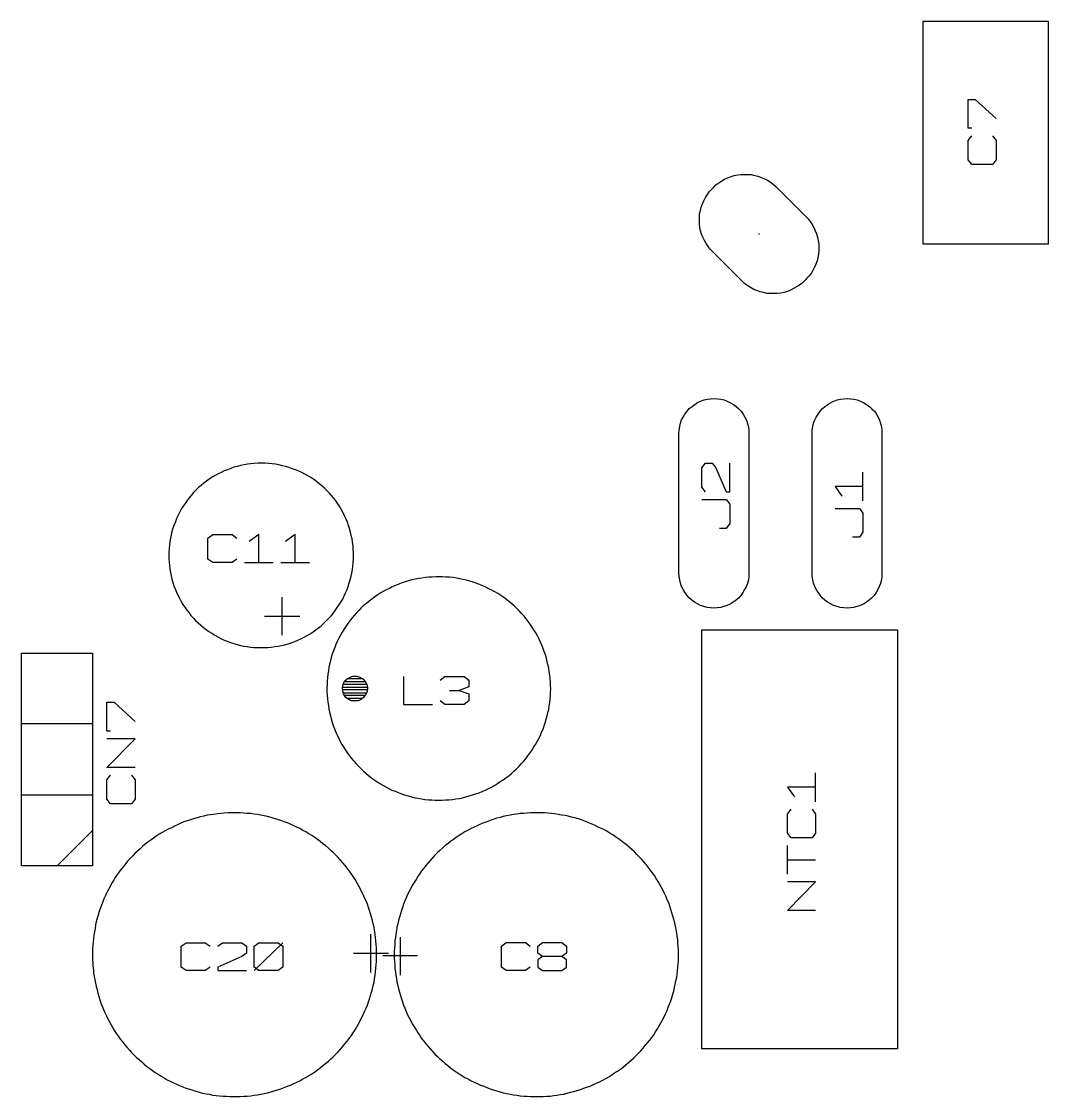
# Model space of a CAD drawing. Extents: x -93 to 502, y -337 to 504.
# Drawn here: x 273.1 to 377, y 83.5 to 192.4 of the extents above; entities that cross this region are included whole.
import ezdxf

# ---------------------------------------------------------------- set-up
doc = ezdxf.new("R2010")
doc.units = 0
doc.layers.add('1', color=1, linetype='CONTINUOUS')

msp = doc.modelspace()

# ---------------------------------------------------------------- linework, layer by layer
at = {"layer": '1'}
for p, q in [((377, 192.4), (364.28, 192.4)), ((364.28, 192.4), (364.28, 169.9)), ((377, 169.9), (377, 192.4)), ((368.88, 181.6), (368.88, 184.5)), ((368.88, 184.5), (369.58, 184.5)), ((369.58, 184.5), (371.7, 182.58)), ((369.23, 181.6), (368.88, 181.6)), ((368.88, 180.35), (369.23, 180.83)), ((371.35, 180.83), (371.7, 180.35)), ((368.88, 178.4), (368.88, 180.35)), ((371.7, 180.35), (371.7, 178.4)), ((369.23, 177.93), (368.88, 178.4)), ((371.35, 177.93), (369.23, 177.93)), ((371.7, 178.4), (371.35, 177.93)), ((343.93, 176.25), (344.23, 176.42)), ((344.23, 176.42), (344.53, 176.57)), ((344.53, 176.57), (344.88, 176.7)), ((344.88, 176.7), (345.2, 176.8)), ((345.2, 176.8), (345.55, 176.87)), ((345.55, 176.87), (345.88, 176.92)), ((345.88, 176.92), (346.23, 176.92)), ((346.23, 176.92), (346.58, 176.92)), ((346.58, 176.92), (346.93, 176.9)), ((346.93, 176.9), (347.28, 176.82)), ((347.28, 176.82), (347.6, 176.75)), ((347.6, 176.75), (347.95, 176.62)), ((347.95, 176.62), (348.25, 176.48)), ((348.25, 176.48), (348.58, 176.33)), ((342.68, 175.15), (342.9, 175.4)), ((342.9, 175.4), (343, 175.5)), ((343, 175.5), (343.1, 175.6)), ((343.1, 175.6), (343.35, 175.85)), ((343.35, 175.85), (343.63, 176.05)), ((343.63, 176.05), (343.93, 176.25)), ((348.58, 176.33), (348.85, 176.15)), ((348.85, 176.15), (349.15, 175.93)), ((349.15, 175.93), (349.4, 175.7)), ((349.4, 175.7), (349.5, 175.6)), ((349.5, 175.6), (350.83, 174.27)), ((341.98, 173.95), (342.13, 174.25)), ((342.13, 174.25), (342.28, 174.57)), ((342.28, 174.57), (342.48, 174.87)), ((342.48, 174.87), (342.68, 175.15)), ((350.83, 174.27), (352.43, 172.67)), ((341.7, 172.92), (341.78, 173.27)), ((341.78, 173.27), (341.85, 173.6)), ((341.85, 173.6), (341.98, 173.95)), ((341.68, 172.57), (341.7, 172.92)), ((341.68, 172.22), (341.68, 172.57)), ((341.68, 171.87), (341.68, 172.22)), ((352.43, 172.67), (352.68, 172.42)), ((352.68, 172.42), (352.9, 172.15)), ((352.9, 172.15), (353.08, 171.85)), ((341.73, 171.55), (341.68, 171.87)), ((341.8, 171.2), (341.73, 171.55)), ((341.9, 170.87), (341.8, 171.2)), ((347.73, 170.9), (347.7, 170.9)), ((347.7, 170.9), (347.7, 170.88)), ((347.73, 170.88), (347.73, 170.9)), ((353.08, 171.85), (353.25, 171.55)), ((353.25, 171.55), (353.4, 171.22)), ((353.4, 171.22), (353.53, 170.9)), ((353.53, 170.9), (353.63, 170.57)), ((342.03, 170.55), (341.9, 170.87)), ((342.18, 170.22), (342.03, 170.55)), ((342.35, 169.92), (342.18, 170.22)), ((342.55, 169.62), (342.35, 169.92)), ((347.7, 170.88), (347.73, 170.88)), ((353.63, 170.57), (353.7, 170.22)), ((353.7, 170.22), (353.75, 169.87)), ((353.75, 169.87), (353.75, 169.55)), ((364.28, 169.9), (377, 169.9)), ((342.75, 169.35), (342.55, 169.62)), ((343, 169.1), (342.75, 169.35)), ((345.93, 166.17), (343, 169.1)), ((353.73, 168.85), (353.65, 168.5)), ((353.75, 169.2), (353.73, 168.85)), ((353.75, 169.55), (353.75, 169.2)), ((353.45, 167.82), (353.33, 167.52)), ((353.58, 168.15), (353.45, 167.82)), ((353.65, 168.5), (353.58, 168.15)), ((352.75, 166.62), (352.53, 166.37)), ((352.98, 166.9), (352.75, 166.62)), ((353.15, 167.2), (352.98, 166.9)), ((353.33, 167.52), (353.15, 167.2)), ((346.03, 166.07), (345.93, 166.17)), ((346.28, 165.85), (346.03, 166.07)), ((346.58, 165.62), (346.28, 165.85)), ((346.85, 165.45), (346.58, 165.62)), ((351.5, 165.52), (351.2, 165.35)), ((351.8, 165.7), (351.5, 165.52)), ((352.08, 165.92), (351.8, 165.7)), ((352.33, 166.17), (352.08, 165.92)), ((352.43, 166.27), (352.33, 166.17)), ((352.53, 166.37), (352.43, 166.27)), ((347.18, 165.27), (346.85, 165.45)), ((347.5, 165.15), (347.18, 165.27)), ((347.83, 165.02), (347.5, 165.15)), ((348.15, 164.95), (347.83, 165.02)), ((348.5, 164.87), (348.15, 164.95)), ((348.85, 164.85), (348.5, 164.87)), ((349.2, 164.85), (348.85, 164.85)), ((349.55, 164.85), (349.2, 164.85)), ((349.9, 164.9), (349.55, 164.85)), ((350.23, 164.97), (349.9, 164.9)), ((350.58, 165.07), (350.23, 164.97)), ((350.9, 165.2), (350.58, 165.07)), ((351.2, 165.35), (350.9, 165.2)), ((340.93, 153.43), (341.2, 153.63)), ((341.2, 153.63), (341.5, 153.83)), ((341.5, 153.83), (341.8, 153.95)), ((341.8, 153.95), (342.15, 154.08)), ((342.15, 154.08), (342.48, 154.15)), ((342.48, 154.15), (342.83, 154.2)), ((342.83, 154.2), (343.15, 154.23)), ((343.15, 154.23), (343.5, 154.2)), ((343.5, 154.2), (343.85, 154.15)), ((343.85, 154.15), (344.18, 154.08)), ((344.18, 154.08), (344.5, 153.95)), ((344.5, 153.95), (344.83, 153.8)), ((344.83, 153.8), (345.13, 153.63)), ((345.13, 153.63), (345.4, 153.4)), ((354.38, 153.43), (354.68, 153.63)), ((354.68, 153.63), (354.98, 153.83)), ((354.98, 153.83), (355.28, 153.95)), ((355.28, 153.95), (355.63, 154.08)), ((355.63, 154.08), (355.95, 154.15)), ((355.95, 154.15), (356.3, 154.2)), ((356.3, 154.2), (356.63, 154.23)), ((356.63, 154.23), (356.98, 154.2)), ((356.98, 154.2), (357.33, 154.15)), ((357.33, 154.15), (357.65, 154.08)), ((357.65, 154.08), (357.98, 153.95)), ((357.98, 153.95), (358.3, 153.8)), ((358.3, 153.8), (358.6, 153.63)), ((358.6, 153.63), (358.88, 153.4)), ((340.03, 152.35), (340.2, 152.65)), ((340.2, 152.65), (340.43, 152.95)), ((340.43, 152.95), (340.65, 153.2)), ((340.65, 153.2), (340.93, 153.43)), ((345.4, 153.4), (345.65, 153.18)), ((345.65, 153.18), (345.9, 152.93)), ((345.9, 152.93), (346.1, 152.63)), ((346.1, 152.63), (346.28, 152.33)), ((353.5, 152.35), (353.68, 152.65)), ((353.68, 152.65), (353.9, 152.95)), ((353.9, 152.95), (354.13, 153.2)), ((354.13, 153.2), (354.38, 153.43)), ((358.88, 153.4), (359.13, 153.18)), ((359.13, 153.18), (359.38, 152.93)), ((359.38, 152.93), (359.58, 152.63)), ((359.58, 152.63), (359.75, 152.33)), ((339.63, 151.03), (339.68, 151.38)), ((339.68, 151.38), (339.75, 151.73)), ((339.75, 151.73), (339.88, 152.05)), ((339.88, 152.05), (340.03, 152.35)), ((346.28, 152.33), (346.43, 152.03)), ((346.43, 152.03), (346.53, 151.7)), ((346.53, 151.7), (346.63, 151.35)), ((346.63, 151.35), (346.68, 151)), ((353.1, 151.03), (353.15, 151.38)), ((353.15, 151.38), (353.23, 151.73)), ((353.23, 151.73), (353.35, 152.05)), ((353.35, 152.05), (353.5, 152.35)), ((359.75, 152.33), (359.9, 152.03)), ((359.9, 152.03), (360, 151.7)), ((360, 151.7), (360.1, 151.35)), ((360.1, 151.35), (360.15, 151)), ((339.6, 150.68), (339.63, 151.03)), ((339.6, 136.55), (339.6, 150.68)), ((346.68, 151), (346.68, 150.68)), ((346.68, 150.68), (346.68, 143.32)), ((353.08, 150.68), (353.1, 151.03)), ((353.08, 136.55), (353.08, 150.68)), ((360.15, 151), (360.15, 150.68)), ((360.15, 150.68), (360.15, 143.33)), ((293.93, 147.02), (293.6, 146.9)), ((294.25, 147.15), (293.93, 147.02)), ((294.58, 147.27), (294.25, 147.15)), ((294.93, 147.35), (294.58, 147.27)), ((295.25, 147.45), (294.93, 147.35)), ((295.6, 147.52), (295.25, 147.45)), ((295.95, 147.57), (295.6, 147.52)), ((296.3, 147.62), (295.95, 147.57)), ((296.63, 147.65), (296.3, 147.62)), ((296.98, 147.67), (296.63, 147.65)), ((297.33, 147.67), (296.98, 147.67)), ((297.4, 147.67), (297.33, 147.67)), ((297.75, 147.67), (297.4, 147.67)), ((298.1, 147.65), (297.75, 147.67)), ((298.45, 147.62), (298.1, 147.65)), ((298.78, 147.57), (298.45, 147.62)), ((299.13, 147.5), (298.78, 147.57)), ((299.48, 147.42), (299.13, 147.5)), ((299.8, 147.35), (299.48, 147.42)), ((300.15, 147.25), (299.8, 147.35)), ((300.48, 147.12), (300.15, 147.25)), ((300.8, 147), (300.48, 147.12)), ((301.13, 146.87), (300.8, 147)), ((341.93, 147.2), (342.28, 147.68)), ((341.93, 145.25), (341.93, 147.2)), ((342.28, 147.68), (342.98, 147.68)), ((342.98, 147.68), (343.33, 147.2)), ((343.33, 147.2), (344.4, 144.77)), ((344.75, 144.77), (344.75, 147.67)), ((292.08, 146.05), (291.8, 145.85)), ((292.38, 146.25), (292.08, 146.05)), ((292.68, 146.42), (292.38, 146.25)), ((292.98, 146.6), (292.68, 146.42)), ((293.28, 146.75), (292.98, 146.6)), ((293.6, 146.9), (293.28, 146.75)), ((301.43, 146.72), (301.13, 146.87)), ((301.75, 146.57), (301.43, 146.72)), ((302.05, 146.4), (301.75, 146.57)), ((302.35, 146.22), (302.05, 146.4)), ((302.65, 146.02), (302.35, 146.22)), ((302.93, 145.82), (302.65, 146.02)), ((358.23, 143.88), (358.23, 146.77)), ((290.73, 144.95), (290.5, 144.7)), ((290.98, 145.2), (290.73, 144.95)), ((291.25, 145.42), (290.98, 145.2)), ((291.53, 145.65), (291.25, 145.42)), ((291.8, 145.85), (291.53, 145.65)), ((303.2, 145.6), (302.93, 145.82)), ((303.48, 145.37), (303.2, 145.6)), ((303.73, 145.15), (303.48, 145.37)), ((303.98, 144.9), (303.73, 145.15)), ((304.23, 144.65), (303.98, 144.9)), ((342.28, 144.77), (341.93, 145.25)), ((358.23, 145.32), (355.4, 145.32)), ((355.4, 145.32), (356.1, 144.35)), ((289.83, 143.9), (289.63, 143.6)), ((290.03, 144.17), (289.83, 143.9)), ((290.25, 144.42), (290.03, 144.17)), ((290.5, 144.7), (290.25, 144.42)), ((304.45, 144.4), (304.23, 144.65)), ((304.68, 144.12), (304.45, 144.4)), ((304.88, 143.85), (304.68, 144.12)), ((305.08, 143.55), (304.88, 143.85)), ((341.93, 144), (344.4, 144)), ((344.4, 144.77), (344.75, 144.77)), ((344.4, 144), (344.75, 143.52)), ((289.08, 142.7), (288.93, 142.4)), ((289.25, 143.02), (289.08, 142.7)), ((289.43, 143.32), (289.25, 143.02)), ((289.63, 143.6), (289.43, 143.32)), ((305.28, 143.27), (305.08, 143.55)), ((305.45, 142.97), (305.28, 143.27)), ((305.63, 142.65), (305.45, 142.97)), ((305.78, 142.35), (305.63, 142.65)), ((344.75, 143.52), (344.75, 141.57)), ((346.68, 143.32), (346.68, 136.55)), ((355.4, 143.1), (357.88, 143.1)), ((357.88, 143.1), (358.23, 142.62)), ((358.23, 142.62), (358.23, 140.68)), ((360.15, 143.33), (360.15, 136.55)), ((288.65, 141.75), (288.53, 141.42)), ((288.78, 142.07), (288.65, 141.75)), ((288.93, 142.4), (288.78, 142.07)), ((305.93, 142.02), (305.78, 142.35)), ((306.05, 141.7), (305.93, 142.02)), ((306.18, 141.37), (306.05, 141.7)), ((344.75, 141.57), (344.4, 141.07)), ((288.23, 140.42), (288.15, 140.07)), ((288.3, 140.77), (288.23, 140.42)), ((288.4, 141.1), (288.3, 140.77)), ((288.53, 141.42), (288.4, 141.1)), ((291.95, 140.1), (292.45, 140.45)), ((292.45, 140.45), (294.38, 140.45)), ((294.38, 140.45), (294.88, 140.1)), ((297.1, 140.45), (296.13, 139.75)), ((297.1, 137.62), (297.1, 140.45)), ((300.78, 140.45), (299.8, 139.75)), ((300.78, 137.62), (300.78, 140.45)), ((306.28, 141.05), (306.18, 141.37)), ((306.38, 140.7), (306.28, 141.05)), ((306.45, 140.37), (306.38, 140.7)), ((344.4, 141.07), (343.7, 141.07)), ((358.23, 140.68), (357.88, 140.2)), ((288.05, 139.4), (288.03, 139.05)), ((288.1, 139.75), (288.05, 139.4)), ((288.15, 140.07), (288.1, 139.75)), ((291.95, 137.97), (291.95, 140.1)), ((306.53, 140.02), (306.45, 140.37)), ((306.58, 139.67), (306.53, 140.02)), ((306.63, 139.32), (306.58, 139.67)), ((357.88, 140.2), (357.18, 140.2)), ((288.03, 139.05), (288, 138.7)), ((288, 138.7), (288, 138.35)), ((288, 138.35), (288, 138)), ((306.65, 139), (306.63, 139.32)), ((306.68, 138.65), (306.65, 139)), ((306.68, 138.3), (306.68, 138.65)), ((306.68, 137.95), (306.68, 138.3)), ((288, 138), (288.03, 137.65)), ((288.03, 137.65), (288.05, 137.3)), ((288.05, 137.3), (288.1, 136.95)), ((292.45, 137.62), (291.95, 137.97)), ((294.38, 137.62), (292.45, 137.62)), ((294.88, 137.97), (294.38, 137.62)), ((295.63, 137.62), (298.55, 137.62)), ((299.33, 137.62), (302.23, 137.62)), ((306.58, 136.9), (306.6, 137.25)), ((306.6, 137.25), (306.65, 137.6)), ((306.65, 137.6), (306.68, 137.95)), ((288.1, 136.95), (288.15, 136.62)), ((288.15, 136.62), (288.23, 136.27)), ((288.23, 136.27), (288.3, 135.92)), ((306.35, 135.87), (306.43, 136.22)), ((306.43, 136.22), (306.5, 136.55)), ((306.5, 136.55), (306.58, 136.9)), ((313.95, 136.1), (313.6, 136.05)), ((314.3, 136.12), (313.95, 136.1)), ((314.65, 136.15), (314.3, 136.12)), ((315, 136.17), (314.65, 136.15)), ((315.33, 136.17), (315, 136.17)), ((315.68, 136.17), (315.33, 136.17)), ((316.03, 136.15), (315.68, 136.17)), ((316.38, 136.12), (316.03, 136.15)), ((316.73, 136.1), (316.38, 136.12)), ((317.08, 136.05), (316.73, 136.1)), ((339.63, 136.23), (339.6, 136.55)), ((339.68, 135.88), (339.63, 136.23)), ((346.68, 136.2), (346.63, 135.85)), ((346.68, 136.55), (346.68, 136.2)), ((353.1, 136.23), (353.08, 136.55)), ((353.15, 135.88), (353.1, 136.23)), ((360.15, 136.2), (360.1, 135.85)), ((360.15, 136.55), (360.15, 136.2)), ((288.3, 135.92), (288.4, 135.6)), ((288.4, 135.6), (288.5, 135.27)), ((288.5, 135.27), (288.63, 134.95)), ((306.03, 134.87), (306.13, 135.2)), ((306.13, 135.2), (306.25, 135.55)), ((306.25, 135.55), (306.35, 135.87)), ((310.3, 135), (309.98, 134.85)), ((310.6, 135.15), (310.3, 135)), ((310.93, 135.3), (310.6, 135.15)), ((311.25, 135.42), (310.93, 135.3)), ((311.58, 135.55), (311.25, 135.42)), ((311.9, 135.65), (311.58, 135.55)), ((312.25, 135.75), (311.9, 135.65)), ((312.58, 135.85), (312.25, 135.75)), ((312.93, 135.92), (312.58, 135.85)), ((313.25, 136), (312.93, 135.92)), ((313.6, 136.05), (313.25, 136)), ((317.43, 135.97), (317.08, 136.05)), ((317.75, 135.9), (317.43, 135.97)), ((318.1, 135.82), (317.75, 135.9)), ((318.43, 135.72), (318.1, 135.82)), ((318.78, 135.62), (318.43, 135.72)), ((319.1, 135.52), (318.78, 135.62)), ((319.43, 135.4), (319.1, 135.52)), ((319.75, 135.27), (319.43, 135.4)), ((320.05, 135.12), (319.75, 135.27)), ((320.38, 134.97), (320.05, 135.12)), ((339.75, 135.52), (339.68, 135.88)), ((339.88, 135.2), (339.75, 135.52)), ((340.03, 134.9), (339.88, 135.2)), ((346.4, 135.17), (346.25, 134.87)), ((346.53, 135.5), (346.4, 135.17)), ((346.63, 135.85), (346.53, 135.5)), ((353.23, 135.53), (353.15, 135.88)), ((353.35, 135.2), (353.23, 135.53)), ((353.5, 134.9), (353.35, 135.2)), ((359.88, 135.18), (359.73, 134.88)), ((360, 135.5), (359.88, 135.18)), ((360.1, 135.85), (360, 135.5)), ((288.63, 134.95), (288.75, 134.62)), ((288.75, 134.62), (288.9, 134.3)), ((288.9, 134.3), (289.08, 134)), ((289.08, 134), (289.23, 133.67)), ((299.45, 130.25), (299.45, 134.12)), ((305.4, 133.62), (305.58, 133.92)), ((305.58, 133.92), (305.73, 134.25)), ((305.73, 134.25), (305.88, 134.55)), ((305.88, 134.55), (306.03, 134.87)), ((308.53, 133.92), (308.25, 133.7)), ((308.8, 134.12), (308.53, 133.92)), ((309.08, 134.32), (308.8, 134.12)), ((309.38, 134.5), (309.08, 134.32)), ((309.68, 134.67), (309.38, 134.5)), ((309.98, 134.85), (309.68, 134.67)), ((320.68, 134.82), (320.38, 134.97)), ((320.98, 134.65), (320.68, 134.82)), ((321.28, 134.47), (320.98, 134.65)), ((321.58, 134.27), (321.28, 134.47)), ((321.88, 134.07), (321.58, 134.27)), ((322.15, 133.87), (321.88, 134.07)), ((340.2, 134.6), (340.03, 134.9)), ((340.4, 134.3), (340.2, 134.6)), ((340.63, 134.05), (340.4, 134.3)), ((340.9, 133.82), (340.63, 134.05)), ((345.63, 134.02), (345.38, 133.8)), ((345.88, 134.27), (345.63, 134.02)), ((346.08, 134.57), (345.88, 134.27)), ((346.25, 134.87), (346.08, 134.57)), ((353.68, 134.6), (353.5, 134.9)), ((353.88, 134.3), (353.68, 134.6)), ((354.1, 134.05), (353.88, 134.3)), ((354.38, 133.82), (354.1, 134.05)), ((359.1, 134.02), (358.85, 133.8)), ((359.35, 134.27), (359.1, 134.02)), ((359.55, 134.57), (359.35, 134.27)), ((359.73, 134.88), (359.55, 134.57)), ((289.23, 133.67), (289.4, 133.37)), ((289.4, 133.37), (289.6, 133.1)), ((289.6, 133.1), (289.8, 132.8)), ((289.8, 132.8), (290.03, 132.52)), ((304.83, 132.75), (305.03, 133.05)), ((305.03, 133.05), (305.23, 133.32)), ((305.23, 133.32), (305.4, 133.62)), ((307.45, 133.02), (307.2, 132.77)), ((307.7, 133.25), (307.45, 133.02)), ((307.98, 133.47), (307.7, 133.25)), ((308.25, 133.7), (307.98, 133.47)), ((322.43, 133.65), (322.15, 133.87)), ((322.68, 133.42), (322.43, 133.65)), ((322.95, 133.2), (322.68, 133.42)), ((323.2, 132.97), (322.95, 133.2)), ((323.45, 132.72), (323.2, 132.97)), ((341.18, 133.6), (340.9, 133.82)), ((341.48, 133.42), (341.18, 133.6)), ((341.78, 133.27), (341.48, 133.42)), ((342.13, 133.15), (341.78, 133.27)), ((342.45, 133.07), (342.13, 133.15)), ((342.8, 133.02), (342.45, 133.07)), ((343.15, 133), (342.8, 133.02)), ((343.48, 133.02), (343.15, 133)), ((343.83, 133.07), (343.48, 133.02)), ((344.15, 133.15), (343.83, 133.07)), ((344.48, 133.27), (344.15, 133.15)), ((344.8, 133.4), (344.48, 133.27)), ((345.1, 133.6), (344.8, 133.4)), ((345.38, 133.8), (345.1, 133.6)), ((354.65, 133.6), (354.38, 133.82)), ((354.95, 133.42), (354.65, 133.6)), ((355.25, 133.27), (354.95, 133.42)), ((355.6, 133.15), (355.25, 133.27)), ((355.93, 133.07), (355.6, 133.15)), ((356.28, 133.02), (355.93, 133.07)), ((356.63, 133), (356.28, 133.02)), ((356.95, 133.02), (356.63, 133)), ((357.28, 133.07), (356.95, 133.02)), ((357.63, 133.15), (357.28, 133.07)), ((357.95, 133.27), (357.63, 133.15)), ((358.28, 133.4), (357.95, 133.27)), ((358.58, 133.6), (358.28, 133.4)), ((358.85, 133.8), (358.58, 133.6)), ((290.03, 132.52), (290.23, 132.25)), ((290.23, 132.25), (290.48, 132)), ((290.48, 132), (290.7, 131.75)), ((290.7, 131.75), (290.95, 131.5)), ((297.68, 132.2), (301.23, 132.2)), ((303.9, 131.7), (304.15, 131.95)), ((304.15, 131.95), (304.4, 132.22)), ((304.4, 132.22), (304.6, 132.47)), ((304.6, 132.47), (304.83, 132.75)), ((306.3, 131.72), (306.1, 131.45)), ((306.5, 132), (306.3, 131.72)), ((306.73, 132.25), (306.5, 132)), ((306.98, 132.52), (306.73, 132.25)), ((307.2, 132.77), (306.98, 132.52)), ((323.68, 132.47), (323.45, 132.72)), ((323.93, 132.2), (323.68, 132.47)), ((324.13, 131.92), (323.93, 132.2)), ((324.35, 131.65), (324.13, 131.92)), ((290.95, 131.5), (291.23, 131.27)), ((291.23, 131.27), (291.5, 131.05)), ((291.5, 131.05), (291.78, 130.82)), ((291.78, 130.82), (292.05, 130.62)), ((292.05, 130.62), (292.35, 130.45)), ((302.58, 130.6), (302.85, 130.8)), ((302.85, 130.8), (303.13, 131)), ((303.13, 131), (303.4, 131.22)), ((303.4, 131.22), (303.65, 131.45)), ((303.65, 131.45), (303.9, 131.7)), ((305.7, 130.85), (305.53, 130.55)), ((305.9, 131.15), (305.7, 130.85)), ((306.1, 131.45), (305.9, 131.15)), ((324.55, 131.37), (324.35, 131.65)), ((324.75, 131.07), (324.55, 131.37)), ((324.93, 130.8), (324.75, 131.07)), ((325.13, 130.5), (324.93, 130.8)), ((341.93, 88.38), (341.93, 130.8)), ((341.93, 130.8), (361.73, 130.8)), ((361.73, 130.8), (361.73, 88.38)), ((292.35, 130.45), (292.65, 130.25)), ((292.65, 130.25), (292.95, 130.1)), ((292.95, 130.1), (293.25, 129.92)), ((293.25, 129.92), (293.58, 129.77)), ((293.58, 129.77), (293.9, 129.65)), ((293.9, 129.65), (294.23, 129.52)), ((300.38, 129.5), (300.73, 129.62)), ((300.73, 129.62), (301.03, 129.75)), ((301.03, 129.75), (301.35, 129.9)), ((301.35, 129.9), (301.68, 130.05)), ((301.68, 130.05), (301.98, 130.22)), ((301.98, 130.22), (302.28, 130.4)), ((302.28, 130.4), (302.58, 130.6)), ((305.03, 129.62), (304.9, 129.32)), ((305.2, 129.95), (305.03, 129.62)), ((305.35, 130.25), (305.2, 129.95)), ((305.53, 130.55), (305.35, 130.25)), ((325.28, 130.2), (325.13, 130.5)), ((325.45, 129.87), (325.28, 130.2)), ((325.6, 129.57), (325.45, 129.87)), ((325.73, 129.25), (325.6, 129.57)), ((273.08, 128.45), (280.28, 128.45)), ((273.08, 106.9), (273.08, 128.45)), ((280.28, 128.45), (280.28, 106.9)), ((294.23, 129.52), (294.55, 129.42)), ((294.55, 129.42), (294.9, 129.32)), ((294.9, 129.32), (295.23, 129.22)), ((295.23, 129.22), (295.58, 129.15)), ((295.58, 129.15), (295.9, 129.1)), ((295.9, 129.1), (296.25, 129.05)), ((296.25, 129.05), (296.6, 129.02)), ((296.6, 129.02), (296.95, 129)), ((296.95, 129), (297.3, 129)), ((297.3, 129), (297.65, 129)), ((297.65, 129), (298, 129.02)), ((298, 129.02), (298.35, 129.05)), ((298.35, 129.05), (298.7, 129.1)), ((298.7, 129.1), (299.05, 129.15)), ((299.05, 129.15), (299.38, 129.22)), ((299.38, 129.22), (299.73, 129.3)), ((299.73, 129.3), (300.05, 129.4)), ((300.05, 129.4), (300.38, 129.5)), ((304.65, 128.67), (304.53, 128.35)), ((304.78, 129), (304.65, 128.67)), ((304.9, 129.32), (304.78, 129)), ((325.85, 128.92), (325.73, 129.25)), ((325.98, 128.6), (325.85, 128.92)), ((326.1, 128.27), (325.98, 128.6)), ((304.33, 127.67), (304.25, 127.32)), ((304.43, 128), (304.33, 127.67)), ((304.53, 128.35), (304.43, 128)), ((326.2, 127.92), (326.1, 128.27)), ((326.28, 127.6), (326.2, 127.92)), ((326.35, 127.25), (326.28, 127.6)), ((304.08, 126.3), (304.03, 125.95)), ((304.13, 126.65), (304.08, 126.3)), ((304.18, 127), (304.13, 126.65)), ((304.25, 127.32), (304.18, 127)), ((326.43, 126.92), (326.35, 127.25)), ((326.48, 126.57), (326.43, 126.92)), ((326.53, 126.22), (326.48, 126.57)), ((304, 125.25), (303.98, 124.92)), ((304.03, 125.95), (304, 125.6)), ((304, 125.6), (304, 125.25)), ((305.55, 124.95), (305.63, 125.3)), ((308, 125.27), (305.6, 125.27)), ((305.63, 125.3), (305.78, 125.6)), ((305.75, 125.57), (307.88, 125.57)), ((305.78, 125.6), (306.03, 125.85)), ((307.6, 125.85), (306, 125.85)), ((306.03, 125.85), (306.33, 126.02)), ((306.33, 126.02), (306.65, 126.12)), ((306.65, 126.12), (307, 126.12)), ((307, 126.12), (307.33, 126.02)), ((307.33, 126.02), (307.63, 125.85)), ((307.63, 125.85), (307.85, 125.57)), ((307.85, 125.57), (308.03, 125.27)), ((308.03, 125.27), (308.08, 124.92)), ((311.75, 126.07), (311.75, 123.25)), ((315.45, 125.72), (315.93, 126.07)), ((315.93, 126.07), (317.88, 126.07)), ((317.88, 126.07), (318.35, 125.72)), ((318.35, 125.72), (318.35, 125.02)), ((326.58, 125.87), (326.53, 126.22)), ((326.6, 125.52), (326.58, 125.87)), ((326.6, 125.17), (326.6, 125.52)), ((303.98, 124.92), (303.98, 124.85)), ((303.98, 124.85), (303.98, 124.53)), ((303.98, 124.53), (304, 124.18)), ((304, 124.18), (304.03, 123.83)), ((305.55, 125), (308.08, 125)), ((305.58, 124.6), (305.55, 124.95)), ((308.08, 124.72), (305.55, 124.72)), ((305.68, 124.27), (305.58, 124.6)), ((305.6, 124.42), (308, 124.42)), ((305.88, 124), (305.68, 124.27)), ((307.88, 124.15), (305.75, 124.15)), ((307.93, 124.25), (307.73, 123.97)), ((308.05, 124.57), (307.93, 124.25)), ((308.08, 124.92), (308.05, 124.57)), ((316.4, 124.67), (317.38, 124.67)), ((318.35, 125.02), (317.38, 124.67)), ((317.38, 124.67), (318.35, 124.32)), ((318.35, 124.32), (318.35, 123.6)), ((326.58, 123.8), (326.6, 124.15)), ((326.63, 124.82), (326.6, 125.17)), ((326.6, 124.5), (326.63, 124.82)), ((326.6, 124.15), (326.6, 124.5)), ((281.73, 120.55), (281.73, 123.47)), ((281.73, 123.47), (282.45, 123.47)), ((282.45, 123.47), (284.58, 121.52)), ((304.03, 123.83), (304.08, 123.48)), ((304.08, 123.48), (304.13, 123.13)), ((304.13, 123.13), (304.18, 122.78)), ((306.15, 123.77), (305.88, 124)), ((306, 123.87), (307.6, 123.87)), ((306.48, 123.62), (306.15, 123.77)), ((306.8, 123.6), (306.48, 123.62)), ((307.13, 123.62), (306.8, 123.6)), ((307.45, 123.75), (307.13, 123.62)), ((307.73, 123.97), (307.45, 123.75)), ((311.75, 123.25), (314.68, 123.25)), ((315.93, 123.25), (315.45, 123.6)), ((317.88, 123.25), (315.93, 123.25)), ((318.35, 123.6), (317.88, 123.25)), ((326.43, 122.75), (326.48, 123.1)), ((326.48, 123.1), (326.53, 123.45)), ((326.53, 123.45), (326.58, 123.8)), ((304.18, 122.78), (304.25, 122.45)), ((304.25, 122.45), (304.33, 122.1)), ((304.33, 122.1), (304.43, 121.78)), ((326.18, 121.75), (326.28, 122.08)), ((326.28, 122.08), (326.35, 122.43)), ((326.35, 122.43), (326.43, 122.75)), ((280.28, 121.27), (273.08, 121.27)), ((304.43, 121.78), (304.53, 121.43)), ((304.53, 121.43), (304.63, 121.1)), ((304.63, 121.1), (304.75, 120.78)), ((325.85, 120.75), (325.98, 121.08)), ((325.98, 121.08), (326.08, 121.4)), ((326.08, 121.4), (326.18, 121.75)), ((282.1, 120.55), (281.73, 120.55)), ((281.73, 116.87), (284.58, 119.77)), ((284.58, 119.77), (281.73, 119.77)), ((304.75, 120.78), (304.88, 120.45)), ((304.88, 120.45), (305.03, 120.13)), ((305.03, 120.13), (305.18, 119.83)), ((305.18, 119.83), (305.33, 119.5)), ((325.25, 119.5), (325.43, 119.8)), ((325.43, 119.8), (325.58, 120.1)), ((325.58, 120.1), (325.7, 120.43)), ((325.7, 120.43), (325.85, 120.75)), ((305.33, 119.5), (305.5, 119.2)), ((305.5, 119.2), (305.68, 118.9)), ((305.68, 118.9), (305.85, 118.63)), ((324.73, 118.6), (324.9, 118.88)), ((324.9, 118.88), (325.1, 119.18)), ((325.1, 119.18), (325.25, 119.5)), ((305.85, 118.63), (306.05, 118.33)), ((306.05, 118.33), (306.28, 118.05)), ((306.28, 118.05), (306.48, 117.78)), ((306.48, 117.78), (306.7, 117.5)), ((323.88, 117.48), (324.1, 117.75)), ((324.1, 117.75), (324.33, 118.03)), ((324.33, 118.03), (324.53, 118.3)), ((324.53, 118.3), (324.73, 118.6)), ((284.58, 116.87), (281.73, 116.87)), ((306.7, 117.5), (306.93, 117.25)), ((306.93, 117.25), (307.18, 117)), ((307.18, 117), (307.43, 116.75)), ((307.43, 116.75), (307.68, 116.5)), ((307.68, 116.5), (307.93, 116.28)), ((322.65, 116.25), (322.9, 116.48)), ((322.9, 116.48), (323.18, 116.73)), ((323.18, 116.73), (323.4, 116.98)), ((323.4, 116.98), (323.65, 117.23)), ((323.65, 117.23), (323.88, 117.48)), ((281.73, 115.62), (282.1, 116.1)), ((281.73, 113.67), (281.73, 115.62)), ((284.2, 116.1), (284.58, 115.62)), ((284.58, 115.62), (284.58, 113.67)), ((307.93, 116.28), (308.2, 116.05)), ((308.2, 116.05), (308.48, 115.83)), ((308.48, 115.83), (308.75, 115.63)), ((308.75, 115.63), (309.05, 115.43)), ((309.05, 115.43), (309.33, 115.25)), ((321.25, 115.23), (321.53, 115.43)), ((321.53, 115.43), (321.83, 115.63)), ((321.83, 115.63), (322.1, 115.83)), ((322.1, 115.83), (322.38, 116.03)), ((322.38, 116.03), (322.65, 116.25)), ((353.43, 113.4), (353.43, 116.33)), ((309.33, 115.25), (309.63, 115.08)), ((309.63, 115.08), (309.93, 114.9)), ((309.93, 114.9), (310.25, 114.73)), ((310.25, 114.73), (310.55, 114.58)), ((310.55, 114.58), (310.88, 114.45)), ((310.88, 114.45), (311.2, 114.33)), ((311.2, 114.33), (311.53, 114.2)), ((319.05, 114.18), (319.38, 114.3)), ((319.38, 114.3), (319.7, 114.43)), ((319.7, 114.43), (320.03, 114.58)), ((320.03, 114.58), (320.33, 114.73)), ((320.33, 114.73), (320.65, 114.88)), ((320.65, 114.88), (320.95, 115.05)), ((320.95, 115.05), (321.25, 115.23)), ((353.43, 114.88), (350.6, 114.88)), ((350.6, 114.88), (351.3, 113.9)), ((280.28, 114.07), (273.08, 114.07)), ((282.1, 113.2), (281.73, 113.67)), ((284.58, 113.67), (284.2, 113.2)), ((311.53, 114.2), (311.85, 114.08)), ((311.85, 114.08), (312.2, 113.98)), ((312.2, 113.98), (312.53, 113.9)), ((312.53, 113.9), (312.88, 113.8)), ((312.88, 113.8), (313.2, 113.75)), ((313.2, 113.75), (313.55, 113.68)), ((313.55, 113.68), (313.9, 113.63)), ((313.9, 113.63), (314.25, 113.6)), ((314.25, 113.6), (314.6, 113.58)), ((314.6, 113.58), (314.93, 113.55)), ((314.93, 113.55), (315.28, 113.55)), ((315.28, 113.55), (315.63, 113.55)), ((315.63, 113.55), (315.98, 113.58)), ((315.98, 113.58), (316.33, 113.6)), ((316.33, 113.6), (316.68, 113.63)), ((316.68, 113.63), (317.03, 113.68)), ((317.03, 113.68), (317.38, 113.73)), ((317.38, 113.73), (317.7, 113.8)), ((317.7, 113.8), (318.05, 113.88)), ((318.05, 113.88), (318.38, 113.98)), ((318.38, 113.98), (318.73, 114.08)), ((318.73, 114.08), (319.05, 114.18)), ((284.2, 113.2), (282.1, 113.2)), ((292.55, 112.12), (292.2, 112.07)), ((292.9, 112.17), (292.55, 112.12)), ((293.25, 112.22), (292.9, 112.17)), ((293.6, 112.25), (293.25, 112.22)), ((293.95, 112.28), (293.6, 112.25)), ((294.3, 112.28), (293.95, 112.28)), ((294.65, 112.28), (294.3, 112.28)), ((294.87, 112.27), (294.65, 112.27)), ((295.22, 112.27), (294.87, 112.27)), ((295.57, 112.25), (295.22, 112.27)), ((295.92, 112.22), (295.57, 112.25)), ((296.27, 112.2), (295.92, 112.22)), ((296.6, 112.15), (296.27, 112.2)), ((296.95, 112.1), (296.6, 112.15)), ((323.2, 112.15), (322.88, 112.1)), ((323.55, 112.2), (323.2, 112.15)), ((323.9, 112.22), (323.55, 112.2)), ((324.25, 112.25), (323.9, 112.22)), ((324.6, 112.27), (324.25, 112.25)), ((324.95, 112.27), (324.6, 112.27)), ((325.3, 112.27), (324.95, 112.27)), ((325.65, 112.27), (325.3, 112.27)), ((326, 112.27), (325.65, 112.27)), ((326.35, 112.25), (326, 112.27)), ((326.7, 112.2), (326.35, 112.25)), ((327.03, 112.17), (326.7, 112.2)), ((327.38, 112.12), (327.03, 112.17)), ((327.73, 112.05), (327.38, 112.12)), ((350.6, 112.15), (350.95, 112.65)), ((350.6, 110.23), (350.6, 112.15)), ((353.08, 112.65), (353.43, 112.15)), ((353.43, 112.15), (353.43, 110.23)), ((288.87, 111.07), (288.55, 110.92)), ((289.2, 111.22), (288.87, 111.07)), ((289.52, 111.35), (289.2, 111.22)), ((289.85, 111.47), (289.52, 111.35)), ((290.17, 111.57), (289.85, 111.47)), ((290.5, 111.67), (290.17, 111.57)), ((290.85, 111.77), (290.5, 111.67)), ((291.17, 111.87), (290.85, 111.77)), ((291.52, 111.95), (291.17, 111.87)), ((291.85, 112.02), (291.52, 111.95)), ((292.2, 112.07), (291.85, 112.02)), ((297.3, 112.02), (296.95, 112.1)), ((297.65, 111.97), (297.3, 112.02)), ((297.98, 111.9), (297.65, 111.97)), ((298.33, 111.8), (297.98, 111.9)), ((298.65, 111.7), (298.33, 111.8)), ((299, 111.6), (298.65, 111.7)), ((299.33, 111.5), (299, 111.6)), ((299.65, 111.37), (299.33, 111.5)), ((299.98, 111.25), (299.65, 111.37)), ((300.3, 111.12), (299.98, 111.25)), ((300.63, 110.97), (300.3, 111.12)), ((319.52, 111.12), (319.2, 110.97)), ((319.85, 111.25), (319.52, 111.12)), ((320.17, 111.37), (319.85, 111.25)), ((320.5, 111.5), (320.17, 111.37)), ((320.82, 111.6), (320.5, 111.5)), ((321.15, 111.72), (320.82, 111.6)), ((321.5, 111.8), (321.15, 111.72)), ((321.82, 111.9), (321.5, 111.8)), ((322.17, 111.97), (321.82, 111.9)), ((322.52, 112.02), (322.17, 111.97)), ((322.88, 112.1), (322.52, 112.02)), ((328.08, 112), (327.73, 112.05)), ((328.4, 111.92), (328.08, 112)), ((328.75, 111.82), (328.4, 111.92)), ((329.08, 111.75), (328.75, 111.82)), ((329.43, 111.65), (329.08, 111.75)), ((329.75, 111.55), (329.43, 111.65)), ((330.08, 111.42), (329.75, 111.55)), ((330.4, 111.3), (330.08, 111.42)), ((330.73, 111.17), (330.4, 111.3)), ((331.05, 111.02), (330.73, 111.17)), ((280.28, 110.5), (276.68, 106.9)), ((287.02, 110.1), (286.72, 109.9)), ((287.32, 110.27), (287.02, 110.1)), ((287.62, 110.45), (287.32, 110.27)), ((287.92, 110.62), (287.62, 110.45)), ((288.25, 110.77), (287.92, 110.62)), ((288.55, 110.92), (288.25, 110.77)), ((300.93, 110.82), (300.63, 110.97)), ((301.25, 110.67), (300.93, 110.82)), ((301.55, 110.5), (301.25, 110.67)), ((301.85, 110.35), (301.55, 110.5)), ((302.15, 110.15), (301.85, 110.35)), ((302.45, 109.97), (302.15, 110.15)), ((302.75, 109.77), (302.45, 109.97)), ((317.37, 109.97), (317.07, 109.77)), ((317.65, 110.15), (317.37, 109.97)), ((317.95, 110.35), (317.65, 110.15)), ((318.27, 110.52), (317.95, 110.35)), ((318.57, 110.67), (318.27, 110.52)), ((318.87, 110.82), (318.57, 110.67)), ((319.2, 110.97), (318.87, 110.82)), ((331.38, 110.87), (331.05, 111.02)), ((331.68, 110.72), (331.38, 110.87)), ((332, 110.57), (331.68, 110.72)), ((332.3, 110.4), (332, 110.57)), ((332.6, 110.22), (332.3, 110.4)), ((332.9, 110.05), (332.6, 110.22)), ((333.2, 109.85), (332.9, 110.05)), ((350.95, 109.73), (350.6, 110.23)), ((353.43, 110.23), (353.08, 109.73)), ((285.32, 108.87), (285.07, 108.62)), ((285.6, 109.1), (285.32, 108.87)), ((285.87, 109.3), (285.6, 109.1)), ((286.15, 109.52), (285.87, 109.3)), ((286.42, 109.72), (286.15, 109.52)), ((286.72, 109.9), (286.42, 109.72)), ((303.03, 109.57), (302.75, 109.77)), ((303.3, 109.37), (303.03, 109.57)), ((303.58, 109.15), (303.3, 109.37)), ((303.85, 108.95), (303.58, 109.15)), ((304.13, 108.7), (303.85, 108.95)), ((315.95, 108.95), (315.7, 108.72)), ((316.22, 109.15), (315.95, 108.95)), ((316.5, 109.37), (316.22, 109.15)), ((316.8, 109.57), (316.5, 109.37)), ((317.07, 109.77), (316.8, 109.57)), ((333.48, 109.65), (333.2, 109.85)), ((333.75, 109.45), (333.48, 109.65)), ((334.03, 109.22), (333.75, 109.45)), ((334.3, 109.02), (334.03, 109.22)), ((334.58, 108.8), (334.3, 109.02)), ((350.6, 106.05), (350.6, 108.98)), ((353.08, 109.73), (350.95, 109.73)), ((284.3, 107.9), (284.07, 107.65)), ((284.55, 108.15), (284.3, 107.9)), ((284.8, 108.4), (284.55, 108.15)), ((285.07, 108.62), (284.8, 108.4)), ((304.38, 108.47), (304.13, 108.7)), ((304.63, 108.25), (304.38, 108.47)), ((304.88, 108), (304.63, 108.25)), ((305.13, 107.75), (304.88, 108)), ((314.92, 108), (314.7, 107.75)), ((315.17, 108.25), (314.92, 108)), ((315.42, 108.47), (315.17, 108.25)), ((315.7, 108.72), (315.42, 108.47)), ((334.83, 108.55), (334.58, 108.8)), ((335.1, 108.32), (334.83, 108.55)), ((335.35, 108.07), (335.1, 108.32)), ((335.58, 107.82), (335.35, 108.07)), ((335.83, 107.57), (335.58, 107.82)), ((280.28, 106.9), (273.08, 106.9)), ((283.4, 106.85), (283.17, 106.57)), ((283.6, 107.12), (283.4, 106.85)), ((283.85, 107.4), (283.6, 107.12)), ((284.07, 107.65), (283.85, 107.4)), ((305.35, 107.47), (305.13, 107.75)), ((305.6, 107.22), (305.35, 107.47)), ((305.83, 106.95), (305.6, 107.22)), ((306.03, 106.67), (305.83, 106.95)), ((314, 106.95), (313.8, 106.67)), ((314.22, 107.22), (314, 106.95)), ((314.45, 107.47), (314.22, 107.22)), ((314.7, 107.75), (314.45, 107.47)), ((336.05, 107.3), (335.83, 107.57)), ((336.28, 107.05), (336.05, 107.3)), ((336.5, 106.77), (336.28, 107.05)), ((336.7, 106.5), (336.5, 106.77)), ((350.6, 107.5), (353.43, 107.5)), ((282.57, 105.72), (282.4, 105.42)), ((282.77, 106.02), (282.57, 105.72)), ((282.97, 106.3), (282.77, 106.02)), ((283.17, 106.57), (282.97, 106.3)), ((306.25, 106.4), (306.03, 106.67)), ((306.45, 106.12), (306.25, 106.4)), ((306.63, 105.82), (306.45, 106.12)), ((306.83, 105.52), (306.63, 105.82)), ((313.17, 105.82), (313, 105.52)), ((313.37, 106.12), (313.17, 105.82)), ((313.57, 106.4), (313.37, 106.12)), ((313.8, 106.67), (313.57, 106.4)), ((336.93, 106.2), (336.7, 106.5)), ((337.13, 105.92), (336.93, 106.2)), ((337.3, 105.62), (337.13, 105.92)), ((337.5, 105.32), (337.3, 105.62)), ((281.87, 104.52), (281.72, 104.2)), ((282.05, 104.82), (281.87, 104.52)), ((282.2, 105.12), (282.05, 104.82)), ((282.4, 105.42), (282.2, 105.12)), ((307, 105.22), (306.83, 105.52)), ((307.18, 104.92), (307, 105.22)), ((307.35, 104.62), (307.18, 104.92)), ((307.5, 104.32), (307.35, 104.62)), ((312.47, 104.62), (312.3, 104.32)), ((312.62, 104.92), (312.47, 104.62)), ((312.8, 105.22), (312.62, 104.92)), ((313, 105.52), (312.8, 105.22)), ((337.68, 105.02), (337.5, 105.32)), ((337.83, 104.72), (337.68, 105.02)), ((338, 104.42), (337.83, 104.72)), ((350.6, 102.38), (353.43, 105.28)), ((353.43, 105.28), (350.6, 105.28)), ((281.42, 103.57), (281.3, 103.25)), ((281.57, 103.9), (281.42, 103.57)), ((281.72, 104.2), (281.57, 103.9)), ((307.65, 104), (307.5, 104.32)), ((307.8, 103.67), (307.65, 104)), ((307.95, 103.35), (307.8, 103.67)), ((312.02, 103.67), (311.87, 103.35)), ((312.15, 104), (312.02, 103.67)), ((312.3, 104.32), (312.15, 104)), ((338.15, 104.1), (338, 104.42)), ((338.3, 103.77), (338.15, 104.1)), ((338.43, 103.47), (338.3, 103.77)), ((338.58, 103.15), (338.43, 103.47)), ((281.05, 102.6), (280.95, 102.27)), ((281.17, 102.92), (281.05, 102.6)), ((281.3, 103.25), (281.17, 102.92)), ((308.08, 103.02), (307.95, 103.35)), ((308.2, 102.7), (308.08, 103.02)), ((308.3, 102.37), (308.2, 102.7)), ((308.4, 102.05), (308.3, 102.37)), ((311.52, 102.37), (311.42, 102.05)), ((311.62, 102.7), (311.52, 102.37)), ((311.75, 103.02), (311.62, 102.7)), ((311.87, 103.35), (311.75, 103.02)), ((338.7, 102.82), (338.58, 103.15)), ((338.8, 102.47), (338.7, 102.82)), ((338.9, 102.15), (338.8, 102.47)), ((353.43, 102.38), (350.6, 102.38)), ((280.65, 101.25), (280.57, 100.92)), ((280.75, 101.6), (280.65, 101.25)), ((280.85, 101.92), (280.75, 101.6)), ((280.95, 102.27), (280.85, 101.92)), ((308.5, 101.7), (308.4, 102.05)), ((308.6, 101.37), (308.5, 101.7)), ((308.68, 101.02), (308.6, 101.37)), ((311.22, 101.37), (311.15, 101.02)), ((311.32, 101.7), (311.22, 101.37)), ((311.42, 102.05), (311.32, 101.7)), ((339, 101.82), (338.9, 102.15)), ((339.1, 101.47), (339, 101.82)), ((339.18, 101.15), (339.1, 101.47)), ((280.45, 100.22), (280.4, 99.88)), ((280.52, 100.57), (280.45, 100.22)), ((280.57, 100.92), (280.52, 100.57)), ((308.75, 100.7), (308.68, 101.02)), ((308.8, 100.35), (308.75, 100.7)), ((308.85, 100), (308.8, 100.35)), ((311.02, 100.35), (310.95, 100)), ((311.07, 100.7), (311.02, 100.35)), ((311.15, 101.02), (311.07, 100.7)), ((339.25, 100.8), (339.18, 101.15)), ((339.33, 100.45), (339.25, 100.8)), ((339.38, 100.12), (339.33, 100.45)), ((280.32, 99.2), (280.3, 98.85)), ((280.35, 99.55), (280.32, 99.2)), ((280.4, 99.88), (280.35, 99.55)), ((289.25, 98.77), (289.75, 99.12)), ((289.75, 99.12), (291.67, 99.12)), ((291.67, 99.12), (292.17, 98.77)), ((292.95, 98.77), (293.42, 99.12)), ((293.42, 99.12), (295.37, 99.12)), ((295.37, 99.12), (295.85, 98.77)), ((296.62, 98.77), (297.1, 99.12)), ((296.62, 96.3), (299.52, 99.12)), ((297.1, 99.12), (299.05, 99.12)), ((299.05, 99.12), (299.52, 98.77)), ((308.42, 96.12), (308.42, 100)), ((308.9, 99.65), (308.85, 100)), ((308.95, 99.3), (308.9, 99.65)), ((308.98, 98.95), (308.95, 99.3)), ((310.87, 99.3), (310.85, 98.95)), ((310.92, 99.65), (310.87, 99.3)), ((310.95, 100), (310.92, 99.65)), ((311.38, 99.7), (311.38, 95.83)), ((321.65, 98.78), (322.13, 99.13)), ((322.13, 99.13), (324.08, 99.13)), ((324.08, 99.13), (324.55, 98.78)), ((325.33, 98.78), (325.8, 99.13)), ((325.8, 99.13), (327.75, 99.13)), ((327.75, 99.13), (328.23, 98.78)), ((339.43, 99.77), (339.38, 100.12)), ((339.48, 99.42), (339.43, 99.77)), ((339.5, 99.07), (339.48, 99.42)), ((339.53, 98.72), (339.5, 99.07)), ((280.3, 98.85), (280.27, 98.5)), ((280.27, 98.5), (280.27, 98.15)), ((280.27, 98.15), (280.27, 97.8)), ((289.25, 96.65), (289.25, 98.77)), ((295.85, 98.07), (295.37, 97.72)), ((295.85, 98.77), (295.85, 98.07)), ((296.62, 96.65), (296.62, 98.77)), ((299.52, 98.77), (299.52, 96.65)), ((306.67, 98.05), (310.2, 98.05)), ((309, 98.6), (308.98, 98.95)), ((309, 98.25), (309, 98.6)), ((309, 97.9), (309, 98.25)), ((310.82, 98.6), (310.8, 98.28)), ((310.8, 98.28), (310.8, 97.93)), ((310.85, 98.95), (310.82, 98.6)), ((321.65, 96.65), (321.65, 98.78)), ((325.33, 98.08), (325.33, 98.78)), ((325.8, 97.73), (325.33, 98.08)), ((328.23, 98.08), (327.75, 97.73)), ((328.23, 98.78), (328.23, 98.08)), ((339.55, 98.38), (339.53, 98.72)), ((339.55, 98.03), (339.55, 98.38)), ((339.55, 97.68), (339.55, 98.03)), ((280.27, 97.8), (280.27, 97.45)), ((280.27, 97.45), (280.3, 97.1)), ((280.3, 97.1), (280.3, 96.75)), ((295.37, 97.72), (292.95, 96.65)), ((308.95, 96.53), (308.98, 96.88)), ((308.98, 96.88), (309, 97.23)), ((309, 97.58), (309, 97.9)), ((309, 97.23), (309, 97.58)), ((313.15, 97.78), (309.63, 97.78)), ((310.8, 97.93), (310.8, 97.58)), ((310.8, 97.58), (310.82, 97.23)), ((310.82, 97.23), (310.85, 96.88)), ((310.85, 96.88), (310.87, 96.53)), ((325.8, 97.73), (325.33, 97.38)), ((325.33, 97.38), (325.33, 96.65)), ((327.75, 97.73), (325.8, 97.73)), ((328.23, 97.38), (327.75, 97.73)), ((328.23, 96.65), (328.23, 97.38)), ((339.5, 96.63), (339.53, 96.98)), ((339.53, 96.98), (339.55, 97.33)), ((339.55, 97.33), (339.55, 97.68)), ((280.3, 96.75), (280.35, 96.4)), ((280.35, 96.4), (280.37, 96.05)), ((280.37, 96.05), (280.42, 95.7)), ((289.75, 96.3), (289.25, 96.65)), ((291.67, 96.3), (289.75, 96.3)), ((292.17, 96.65), (291.67, 96.3)), ((292.95, 96.65), (292.95, 96.3)), ((292.95, 96.3), (295.85, 96.3)), ((297.1, 96.3), (296.62, 96.65)), ((299.05, 96.3), (297.1, 96.3)), ((299.52, 96.65), (299.05, 96.3)), ((308.8, 95.48), (308.85, 95.83)), ((308.85, 95.83), (308.9, 96.18)), ((308.9, 96.18), (308.95, 96.53)), ((310.87, 96.53), (310.92, 96.18)), ((310.92, 96.18), (310.95, 95.83)), ((310.95, 95.83), (311.02, 95.48)), ((322.13, 96.3), (321.65, 96.65)), ((324.08, 96.3), (322.13, 96.3)), ((324.55, 96.65), (324.08, 96.3)), ((325.33, 96.65), (325.8, 96.3)), ((325.8, 96.3), (327.75, 96.3)), ((327.75, 96.3), (328.23, 96.65)), ((339.38, 95.6), (339.43, 95.95)), ((339.43, 95.95), (339.45, 96.28)), ((339.45, 96.28), (339.5, 96.63)), ((280.42, 95.7), (280.5, 95.38)), ((280.5, 95.38), (280.55, 95.03)), ((280.55, 95.03), (280.62, 94.68)), ((308.6, 94.45), (308.68, 94.8)), ((308.68, 94.8), (308.75, 95.13)), ((308.75, 95.13), (308.8, 95.48)), ((311.02, 95.48), (311.07, 95.15)), ((311.07, 95.15), (311.15, 94.8)), ((311.15, 94.8), (311.22, 94.45)), ((339.15, 94.58), (339.23, 94.9)), ((339.23, 94.9), (339.3, 95.25)), ((339.3, 95.25), (339.38, 95.6)), ((280.62, 94.68), (280.72, 94.35)), ((280.72, 94.35), (280.8, 94)), ((280.8, 94), (280.9, 93.68)), ((280.9, 93.68), (281, 93.35)), ((308.3, 93.45), (308.4, 93.78)), ((308.4, 93.78), (308.5, 94.13)), ((308.5, 94.13), (308.6, 94.45)), ((311.22, 94.45), (311.32, 94.13)), ((311.32, 94.13), (311.42, 93.78)), ((311.42, 93.78), (311.52, 93.45)), ((338.88, 93.55), (338.98, 93.9)), ((338.98, 93.9), (339.08, 94.23)), ((339.08, 94.23), (339.15, 94.58)), ((281, 93.35), (281.12, 93)), ((281.12, 93), (281.25, 92.68)), ((281.25, 92.68), (281.37, 92.35)), ((307.95, 92.48), (308.08, 92.8)), ((308.08, 92.8), (308.18, 93.13)), ((308.18, 93.13), (308.3, 93.45)), ((311.52, 93.45), (311.62, 93.13)), ((311.62, 93.13), (311.75, 92.8)), ((311.75, 92.8), (311.87, 92.48)), ((338.4, 92.25), (338.53, 92.58)), ((338.53, 92.58), (338.65, 92.9)), ((338.65, 92.9), (338.78, 93.23)), ((338.78, 93.23), (338.88, 93.55)), ((281.37, 92.35), (281.52, 92.05)), ((281.52, 92.05), (281.67, 91.73)), ((281.67, 91.73), (281.82, 91.4)), ((307.35, 91.2), (307.5, 91.5)), ((307.5, 91.5), (307.65, 91.83)), ((307.65, 91.83), (307.8, 92.15)), ((307.8, 92.15), (307.95, 92.48)), ((311.87, 92.48), (312.02, 92.15)), ((312.02, 92.15), (312.15, 91.83)), ((312.15, 91.83), (312.3, 91.53)), ((312.3, 91.53), (312.47, 91.2)), ((337.95, 91.3), (338.1, 91.63)), ((338.1, 91.63), (338.25, 91.93)), ((338.25, 91.93), (338.4, 92.25)), ((281.82, 91.4), (281.97, 91.1)), ((281.97, 91.1), (282.15, 90.8)), ((282.15, 90.8), (282.32, 90.5)), ((282.32, 90.5), (282.5, 90.2)), ((306.83, 90.3), (307, 90.6)), ((307, 90.6), (307.18, 90.9)), ((307.18, 90.9), (307.35, 91.2)), ((312.47, 91.2), (312.62, 90.9)), ((312.62, 90.9), (312.8, 90.6)), ((312.8, 90.6), (313, 90.3)), ((337.25, 90.1), (337.43, 90.4)), ((337.43, 90.4), (337.6, 90.7)), ((337.6, 90.7), (337.78, 91)), ((337.78, 91), (337.95, 91.3)), ((282.5, 90.2), (282.7, 89.9)), ((282.7, 89.9), (282.9, 89.63)), ((282.9, 89.63), (283.1, 89.33)), ((283.1, 89.33), (283.32, 89.05)), ((306.03, 89.15), (306.25, 89.43)), ((306.25, 89.43), (306.45, 89.7)), ((306.45, 89.7), (306.63, 90)), ((306.63, 90), (306.83, 90.3)), ((313, 90.3), (313.17, 90)), ((313.17, 90), (313.37, 89.73)), ((313.37, 89.73), (313.57, 89.43)), ((313.57, 89.43), (313.8, 89.15)), ((336.65, 89.25), (336.85, 89.53)), ((336.85, 89.53), (337.05, 89.8)), ((337.05, 89.8), (337.25, 90.1)), ((283.32, 89.05), (283.52, 88.78)), ((283.52, 88.78), (283.75, 88.53)), ((283.75, 88.53), (284, 88.25)), ((284, 88.25), (284.22, 88)), ((305.13, 88.08), (305.35, 88.35)), ((305.35, 88.35), (305.6, 88.6)), ((305.6, 88.6), (305.8, 88.88)), ((305.8, 88.88), (306.03, 89.15)), ((313.8, 89.15), (314, 88.88)), ((314, 88.88), (314.22, 88.6)), ((314.22, 88.6), (314.45, 88.35)), ((314.45, 88.35), (314.7, 88.08)), ((335.5, 87.93), (335.75, 88.18)), ((335.75, 88.18), (335.98, 88.43)), ((335.98, 88.43), (336.2, 88.7)), ((336.2, 88.7), (336.43, 88.98)), ((336.43, 88.98), (336.65, 89.25)), ((361.73, 88.38), (341.93, 88.38)), ((284.22, 88), (284.47, 87.75)), ((284.47, 87.75), (284.72, 87.5)), ((284.72, 87.5), (284.97, 87.28)), ((284.97, 87.28), (285.25, 87.05)), ((303.85, 86.88), (304.13, 87.13)), ((304.13, 87.13), (304.38, 87.35)), ((304.38, 87.35), (304.63, 87.58)), ((304.63, 87.58), (304.88, 87.83)), ((304.88, 87.83), (305.13, 88.08)), ((314.7, 88.08), (314.92, 87.83)), ((314.92, 87.83), (315.17, 87.6)), ((315.17, 87.6), (315.42, 87.35)), ((315.42, 87.35), (315.7, 87.13)), ((315.7, 87.13), (315.95, 86.88)), ((334.48, 86.95), (334.75, 87.2)), ((334.75, 87.2), (335, 87.43)), ((335, 87.43), (335.25, 87.68)), ((335.25, 87.68), (335.5, 87.93)), ((285.25, 87.05), (285.5, 86.83)), ((285.5, 86.83), (285.77, 86.6)), ((285.77, 86.6), (286.05, 86.38)), ((286.05, 86.38), (286.35, 86.18)), ((286.35, 86.18), (286.62, 85.98)), ((302.45, 85.85), (302.75, 86.05)), ((302.75, 86.05), (303.03, 86.25)), ((303.03, 86.25), (303.3, 86.45)), ((303.3, 86.45), (303.58, 86.68)), ((303.58, 86.68), (303.85, 86.88)), ((315.95, 86.88), (316.22, 86.68)), ((316.22, 86.68), (316.5, 86.45)), ((316.5, 86.45), (316.77, 86.25)), ((316.77, 86.25), (317.07, 86.05)), ((317.07, 86.05), (317.37, 85.85)), ((333.1, 85.93), (333.38, 86.1)), ((333.38, 86.1), (333.68, 86.33)), ((333.68, 86.33), (333.95, 86.53)), ((333.95, 86.53), (334.23, 86.75)), ((334.23, 86.75), (334.48, 86.95)), ((286.62, 85.98), (286.92, 85.8)), ((286.92, 85.8), (287.22, 85.6)), ((287.22, 85.6), (287.52, 85.43)), ((287.52, 85.43), (287.82, 85.25)), ((287.82, 85.25), (288.12, 85.1)), ((288.12, 85.1), (288.45, 84.95)), ((288.45, 84.95), (288.77, 84.8)), ((300.63, 84.85), (300.93, 85)), ((300.93, 85), (301.25, 85.15)), ((301.25, 85.15), (301.55, 85.33)), ((301.55, 85.33), (301.85, 85.48)), ((301.85, 85.48), (302.15, 85.68)), ((302.15, 85.68), (302.45, 85.85)), ((317.37, 85.85), (317.65, 85.68)), ((317.65, 85.68), (317.95, 85.48)), ((317.95, 85.48), (318.27, 85.33)), ((318.27, 85.33), (318.57, 85.15)), ((318.57, 85.15), (318.87, 85)), ((318.87, 85), (319.2, 84.85)), ((331.28, 84.9), (331.58, 85.05)), ((331.58, 85.05), (331.9, 85.2)), ((331.9, 85.2), (332.2, 85.38)), ((332.2, 85.38), (332.5, 85.55)), ((332.5, 85.55), (332.8, 85.73)), ((332.8, 85.73), (333.1, 85.93)), ((288.77, 84.8), (289.07, 84.65)), ((289.07, 84.65), (289.4, 84.53)), ((289.4, 84.53), (289.72, 84.4)), ((289.72, 84.4), (290.07, 84.3)), ((290.07, 84.3), (290.4, 84.18)), ((290.4, 84.18), (290.72, 84.08)), ((290.72, 84.08), (291.07, 84)), ((291.07, 84), (291.4, 83.9)), ((291.4, 83.9), (291.75, 83.83)), ((291.75, 83.83), (292.1, 83.78)), ((297.3, 83.8), (297.65, 83.85)), ((297.65, 83.85), (297.98, 83.93)), ((297.98, 83.93), (298.33, 84.03)), ((298.33, 84.03), (298.65, 84.13)), ((298.65, 84.13), (299, 84.23)), ((299, 84.23), (299.33, 84.33)), ((299.33, 84.33), (299.65, 84.45)), ((299.65, 84.45), (299.98, 84.58)), ((299.98, 84.58), (300.3, 84.7)), ((300.3, 84.7), (300.63, 84.85)), ((319.2, 84.85), (319.52, 84.7)), ((319.52, 84.7), (319.85, 84.58)), ((319.85, 84.58), (320.17, 84.45)), ((320.17, 84.45), (320.5, 84.33)), ((320.5, 84.33), (320.82, 84.23)), ((320.82, 84.23), (321.15, 84.13)), ((321.15, 84.13), (321.5, 84.03)), ((321.5, 84.03), (321.82, 83.93)), ((321.82, 83.93), (322.17, 83.85)), ((322.17, 83.85), (322.52, 83.8)), ((327.95, 83.8), (328.3, 83.88)), ((328.3, 83.88), (328.63, 83.98)), ((328.63, 83.98), (328.98, 84.05)), ((328.98, 84.05), (329.3, 84.15)), ((329.3, 84.15), (329.65, 84.25)), ((329.65, 84.25), (329.98, 84.38)), ((329.98, 84.38), (330.3, 84.48)), ((330.3, 84.48), (330.63, 84.6)), ((330.63, 84.6), (330.95, 84.75)), ((330.95, 84.75), (331.28, 84.9)), ((292.1, 83.78), (292.42, 83.7)), ((292.42, 83.7), (292.77, 83.65)), ((292.77, 83.65), (293.12, 83.63)), ((293.12, 83.63), (293.47, 83.6)), ((293.47, 83.6), (293.82, 83.58)), ((293.82, 83.58), (294.17, 83.55)), ((294.17, 83.55), (294.52, 83.55)), ((294.52, 83.55), (294.87, 83.55)), ((294.87, 83.55), (295.22, 83.55)), ((295.22, 83.55), (295.57, 83.58)), ((295.57, 83.58), (295.92, 83.6)), ((295.92, 83.6), (296.27, 83.63)), ((296.27, 83.63), (296.6, 83.68)), ((296.6, 83.68), (296.95, 83.73)), ((296.95, 83.73), (297.3, 83.8)), ((322.52, 83.8), (322.85, 83.73)), ((322.85, 83.73), (323.2, 83.68)), ((323.2, 83.68), (323.55, 83.63)), ((323.55, 83.63), (323.9, 83.6)), ((323.9, 83.6), (324.25, 83.58)), ((324.25, 83.58), (324.6, 83.55)), ((324.6, 83.55), (324.95, 83.55)), ((324.95, 83.55), (325.18, 83.55)), ((325.18, 83.55), (325.53, 83.55)), ((325.53, 83.55), (325.88, 83.55)), ((325.88, 83.55), (326.23, 83.58)), ((326.23, 83.58), (326.58, 83.6)), ((326.58, 83.6), (326.93, 83.65)), ((326.93, 83.65), (327.28, 83.7)), ((327.28, 83.7), (327.6, 83.75)), ((327.6, 83.75), (327.95, 83.8))]:
    msp.add_line(p, q, dxfattribs=at)

doc.saveas('drawing.dxf')
